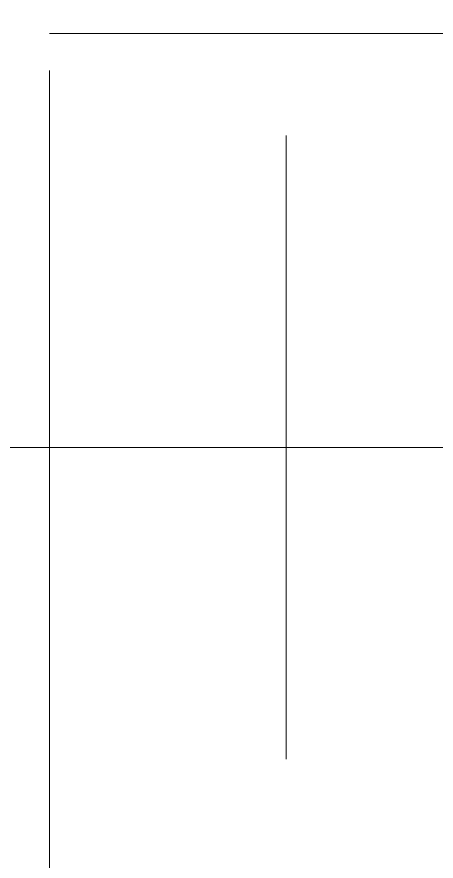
# Model space of a CAD drawing. Header units: millimetres. Extents: x 0 to 38884, y -3675 to 8056.
# Drawn here: x 12914.23 to 12921.33, y 4205.89 to 4220.17 of the extents above; entities that cross this region are included whole.
import ezdxf

# ---------------------------------------------------------------- set-up
doc = ezdxf.new("R2010")
doc.units = ezdxf.units.MM
doc.header["$LTSCALE"] = 2.4
doc.linetypes.add('CENTER2', pattern=[28.575, 19.05, -3.175, 3.175, -3.175])
doc.linetypes.add('HIDDEN', pattern=[9.525, 6.35, -3.175])
doc.layers.add('04_HIDDEN', color=2, linetype='HIDDEN', lineweight=13)
doc.layers.add('05_CENTER', color=4, linetype='CENTER2', lineweight=13)
doc.layers.add('10_DRAFT', color=8, linetype='Continuous', lineweight=0, plot=False)

# ---------------------------------------------------------------- blocks, each defined once
blk = doc.blocks.new('A$C501748FC_1')
at = {"layer": '05_CENTER'}
blk.add_line((-1560, 0), (4.867, 0), dxfattribs=at)
blk = doc.blocks.new('A$C724029F7_1')
blk.add_blockref('A$C501748FC_1', (0, 0))
blk = doc.blocks.new('A$C038C65EF_1')
at = {"layer": '05_CENTER'}
blk.add_line((6, 0), (-186.302, 0), dxfattribs=at)
blk = doc.blocks.new('MUCFC207a_1')
at = {"color": 0}
for p, q in [((-31.723, -7), (31.723, -7)), ((7, -19.239), (7, -7))]:
    blk.add_line(p, q, dxfattribs=at)
at = {"layer": '10_DRAFT'}
for p, q in [((0, -36.4), (0, 8)), ((-5.276, -11), (5.276, -11))]:
    blk.add_line(p, q, dxfattribs=at)

msp = doc.modelspace()

# ---------------------------------------------------------------- block references
at = {"rotation": 180}
msp.add_blockref('A$C038C65EF_1', (12895.7867, 4212.8896), dxfattribs=at)
at = {"layer": '04_HIDDEN', "color": 4, "rotation": 89.99999999999999}
msp.add_blockref('MUCFC207a_1', (12907.7867, 4212.8896), dxfattribs=at)
at = {"layer": '04_HIDDEN'}
msp.add_blockref('A$C724029F7_1', (13175.7869, 4212.8896), dxfattribs=at)

doc.saveas('drawing.dxf')
